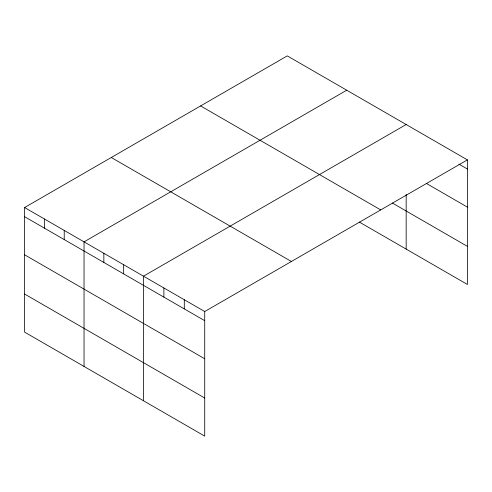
<?xml version="1.0" encoding="UTF-8"?>
<svg xmlns="http://www.w3.org/2000/svg" width="492" height="492" viewBox="0 0 492 492"><rect width="100%" height="100%" fill="white"/><g stroke="black" fill="none" stroke-linecap="round" stroke-linejoin="round"><path stroke-width="0.74" d="M24.6 207.544L204.715 311.534L204.715 436.115L24.6 332.125L24.6 207.544L287.285 55.885L467.4 159.875L467.4 284.456L359.271 222.027M346.725 90.202L84.04 241.861L84.04 366.442M406.164 124.519L143.473 276.178L143.473 400.759M204.715 311.534L467.4 159.875M458.839 164.082L467.4 169.027M426.576 183.547L467.4 207.12M392.296 202.999L467.4 246.363M200.601 105.934L380.716 209.918M111.284 157.502L291.399 261.486M24.6 216.701L204.715 320.686M24.6 254.794L204.715 358.779M24.6 294.038L204.715 398.022M406.164 194.401L406.164 249.1M184.297 299.751L184.297 308.902M163.885 287.961L163.885 297.119M123.664 264.739L123.664 273.896M103.849 253.3L103.849 262.457M64.224 230.422L64.224 239.579M44.415 218.983L44.415 228.14"/></g></svg>
